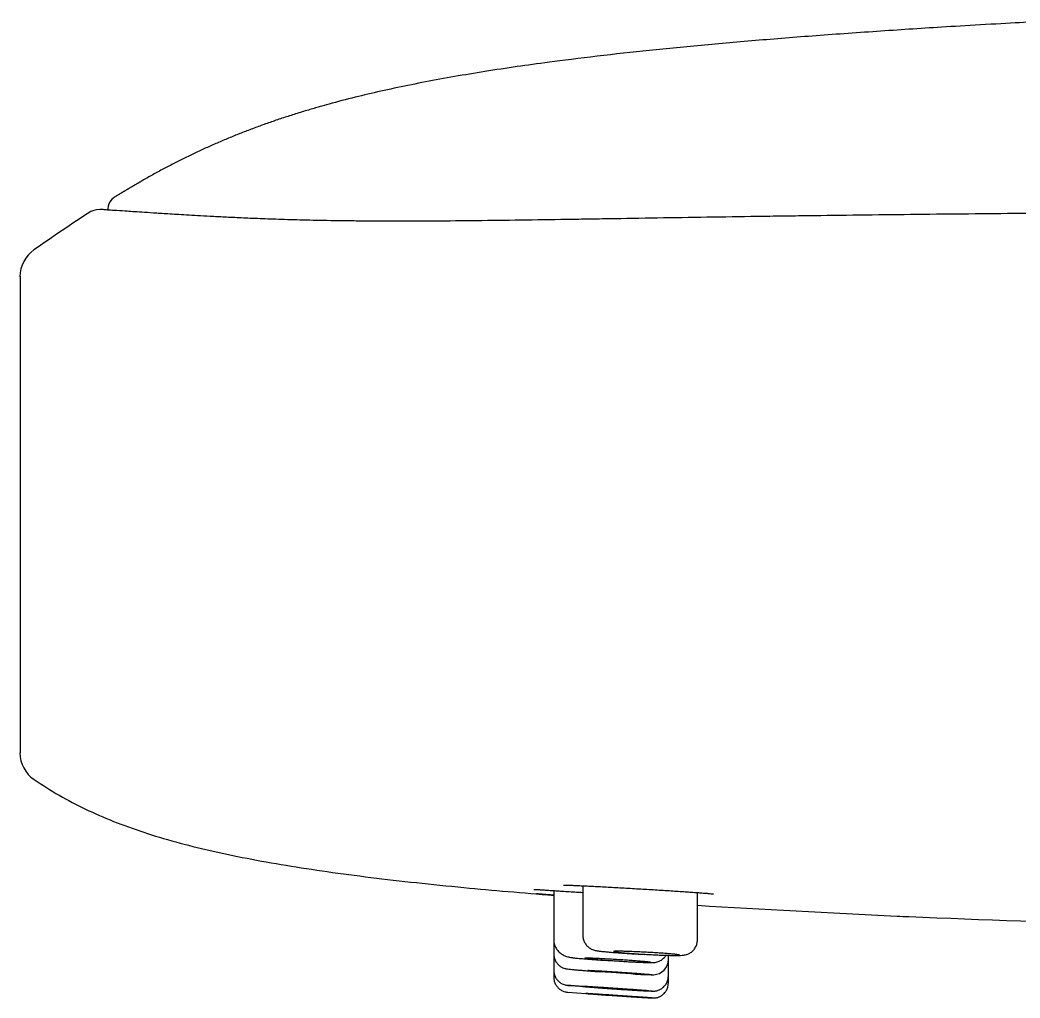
# Model space of a CAD drawing. Header units: millimetres. Extents: x 976 to 9349, y -1578 to 2211.
# Drawn here: x 2920.471 to 2923.785, y 1004.397 to 1007.639 of the extents above; entities that cross this region are included whole.
import ezdxf

# ---------------------------------------------------------------- set-up
doc = ezdxf.new("R2010")
doc.units = ezdxf.units.MM
doc.layers.add('Wbudowane', color=175, linetype='Continuous')

# ---------------------------------------------------------------- blocks, each defined once
blk = doc.blocks.new('Z$W@#21058')
for p, q in [((2.7144, 163.1317), (2.7143, 163.1291)), ((2.4239, 162.9092), (2.4239, 162.5227)), ((2.4239, 162.5227), (2.4239, 161.3286)), ((2.4239, 162.5227), (2.4239, 161.3286)), ((4.1925, 160.8721), (4.1925, 160.7018)), ((4.2888, 160.8881), (4.2888, 160.7236)), ((4.6685, 160.7084), (4.6685, 160.8655)), ((4.1925, 160.7018), (4.1925, 160.6623)), ((4.1925, 160.6623), (4.1925, 160.6079)), ((4.5722, 160.6433), (4.5722, 160.6574)), ((4.5722, 160.5887), (4.5722, 160.6433)), ((4.1925, 160.6079), (4.1925, 160.5851)), ((4.5722, 160.566), (4.5722, 160.5887)), ((4.239, 160.5352), (4.2992, 160.5309))]:
    blk.add_line(p, q)
for centre, radius, start, end in [((2.7646, 163.129), 0.0502, 136.5583, 176.9811), ((2.7648, 163.1289), 0.0504, 136.7393, 176.8754), ((2.7645, 163.1292), 0.05, 121.5422, 137.8881), ((2.695, 163.0357), 0.0946, 88.1629, 112.6906), ((6.0806, 157.8619), 6.2762, 123.04201, 125.11836), ((2.5323, 162.9067), 0.1085, 125.0322, 179.9368), ((2.5323, 162.9067), 0.1085, 179.0471, 179.9368), ((2.5312, 161.3287), 0.1074, 180.0648, 235.5874), ((12.9774, 353.7261), 193.0904, 267.741706, 267.961647), ((4.5221, 160.6434), 0.0501, 271.6674, 359.9791), ((4.5221, 161.3866), 0.7933, 265.1561, 270.103)]:
    blk.add_arc(centre, radius, start, end)
for points, degree, knots in [([(5.902, 163.7579), (5.8319, 163.7543), (4.5948, 163.6877), (3.7134, 163.5963), (3.2532, 163.4681), (2.8241, 163.2227)], 4, [0, 0, 0, 0, 0, 0.055816, 1, 1, 1, 1, 1]), ([(2.698, 163.1303), (2.7021, 163.13), (2.7071, 163.1296), (2.7197, 163.1287), (2.7274, 163.1282), (2.7466, 163.1269), (2.7582, 163.1262), (2.7802, 163.1247), (2.7883, 163.1242), (2.8065, 163.123), (2.8166, 163.1223), (2.8392, 163.1208), (2.8518, 163.12), (2.8803, 163.1181), (2.8962, 163.1171), (2.9322, 163.1149), (2.9524, 163.1137), (2.987, 163.1117), (2.9992, 163.111), (3.0254, 163.1095), (3.0394, 163.1087), (3.0692, 163.1071), (3.085, 163.1063), (3.1105, 163.105), (3.1193, 163.1046), (3.1375, 163.1037), (3.1469, 163.1033), (3.1761, 163.102), (3.1969, 163.1011), (3.2414, 163.0994), (3.2652, 163.0985), (3.3035, 163.0973), (3.3168, 163.0969), (3.3441, 163.0961), (3.3865, 163.095), (3.4331, 163.094), (3.4828, 163.0933), (3.5, 163.093), (3.5352, 163.0927), (3.5533, 163.0925), (3.6088, 163.0921), (3.6477, 163.092), (3.7291, 163.092), (3.7717, 163.0922), (3.8604, 163.0927), (3.9066, 163.0931), (4.0504, 163.0947), (4.1511, 163.0962), (4.2815, 163.0983), (4.3079, 163.0987), (4.3609, 163.0995), (4.3876, 163.1), (4.468, 163.1013), (4.5221, 163.1022), (4.6857, 163.1048), (4.7966, 163.1065), (4.9366, 163.1085), (4.9648, 163.1089), (5.0211, 163.1096), (5.0493, 163.11), (5.1339, 163.1111), (5.1905, 163.1118), (5.3606, 163.1138), (5.4744, 163.115), (5.7027, 163.1172), (5.8172, 163.1182), (6.0467, 163.12), (6.1617, 163.1208), (6.3921, 163.1223), (6.5075, 163.123), (6.7382, 163.1242), (6.8537, 163.1247), (7.2001, 163.1262), (7.4313, 163.1269), (7.8939, 163.1282), (8.1252, 163.1287), (8.588, 163.1296), (8.8195, 163.1299), (9.0509, 163.1303)], 3, [0, 0, 0, 0, 0.0625, 0.0625, 0.125, 0.125, 0.1875, 0.1875, 0.21875, 0.21875, 0.25, 0.25, 0.28125, 0.28125, 0.3125, 0.3125, 0.34375, 0.34375, 0.359375, 0.359375, 0.375, 0.375, 0.390625, 0.390625, 0.398438, 0.398438, 0.40625, 0.40625, 0.421875, 0.421875, 0.4375, 0.4375, 0.445313, 0.445313, 0.453125, 0.46875, 0.46875, 0.476563, 0.476563, 0.484375, 0.484375, 0.5, 0.5, 0.515625, 0.515625, 0.53125, 0.53125, 0.5625, 0.5625, 0.570313, 0.570313, 0.578125, 0.578125, 0.59375, 0.59375, 0.625, 0.625, 0.632813, 0.632813, 0.640625, 0.640625, 0.65625, 0.65625, 0.6875, 0.6875, 0.71875, 0.71875, 0.75, 0.75, 0.78125, 0.78125, 0.8125, 0.8125, 0.875, 0.875, 0.9375, 0.9375, 1, 1, 1, 1]), ([(2.4706, 161.2401), (2.4976, 161.2217), (2.5252, 161.2044), (2.5819, 161.1718), (2.611, 161.1565), (2.7012, 161.1133), (2.7651, 161.0881), (2.9025, 161.0428), (2.9759, 161.0227), (3.133, 160.9866), (3.2166, 160.9705), (3.394, 160.9412), (3.4877, 160.928), (3.6846, 160.9037), (3.7877, 160.8926), (3.991, 160.8731), (4.0904, 160.8646), (4.1925, 160.8565)], 3, [0, 0, 0, 0, 0.072502, 0.072502, 0.145014, 0.145014, 0.290039, 0.290039, 0.435064, 0.435064, 0.580089, 0.580089, 0.725114, 0.725114, 0.870139, 0.870139, 1, 1, 1, 1]), ([(4.1264, 160.8761), (4.1264, 160.8761), (4.1265, 160.8761), (4.128, 160.8761), (4.1332, 160.8758), (4.1418, 160.8754), (4.1534, 160.8746), (4.1679, 160.8737), (4.185, 160.8726), (4.2044, 160.8714), (4.226, 160.8699), (4.2495, 160.8684), (4.2707, 160.867), (4.284, 160.8662), (4.2888, 160.8658)], 3, [0, 0, 0, 0, 0.00179, 0.074477, 0.166589, 0.262576, 0.359779, 0.457438, 0.555033, 0.653019, 0.751057, 0.849114, 0.947163, 1, 1, 1, 1]), ([(4.2248, 160.8901), (4.2248, 160.8901), (4.2251, 160.8901), (4.2274, 160.8902), (4.2334, 160.8902), (4.2428, 160.89), (4.2553, 160.8896), (4.2704, 160.8889), (4.288, 160.8881), (4.308, 160.8872), (4.3299, 160.886), (4.3536, 160.8848), (4.3787, 160.8834), (4.405, 160.8819), (4.4321, 160.8804), (4.4598, 160.8788), (4.4875, 160.8772), (4.5151, 160.8755), (4.5422, 160.8739), (4.5684, 160.8722), (4.5935, 160.8706), (4.6171, 160.8691), (4.6389, 160.8676), (4.6587, 160.8662), (4.6762, 160.8649), (4.6913, 160.8637), (4.7035, 160.8627), (4.7127, 160.8618), (4.7165, 160.8613), (4.7181, 160.8611)], 3, [0, 0, 0, 0, 0.0068272, 0.036763, 0.0726291, 0.1104007, 0.1488475, 0.1875633, 0.2263275, 0.2652941, 0.3042665, 0.3432597, 0.382332, 0.4213993, 0.4604968, 0.4995481, 0.5386839, 0.5777616, 0.6168759, 0.6559731, 0.6949983, 0.7340716, 0.7731027, 0.8120644, 0.8509078, 0.8897535, 0.9282055, 0.9661472, 1, 1, 1, 1]), ([(4.1331, 160.8615), (4.1337, 160.8615), (4.1342, 160.8614), (4.1372, 160.8612), (4.1428, 160.8607), (4.1499, 160.8602), (4.1557, 160.8597), (4.1578, 160.8595), (4.1621, 160.8592), (4.1643, 160.859), (4.1744, 160.8582), (4.183, 160.8575), (4.1925, 160.8568)], 3, [0, 0, 0, 0, 0.0499572, 0.0499572, 0.2530474, 0.4561375, 0.4561375, 0.5576825, 0.5576825, 0.6592276, 0.6592276, 1, 1, 1, 1]), ([(4.1925, 160.8567), (4.1887, 160.857), (4.185, 160.8573), (4.1788, 160.8578), (4.1762, 160.858), (4.1713, 160.8584), (4.1689, 160.8585), (4.1574, 160.8595), (4.1496, 160.8601), (4.1416, 160.8608), (4.1401, 160.8609), (4.1374, 160.8611), (4.1362, 160.8612), (4.135, 160.8613)], 3, [0, 0, 0, 0, 0.145076, 0.145076, 0.25274, 0.25274, 0.360403, 0.360403, 0.791057, 0.791057, 0.898721, 0.898721, 1, 1, 1, 1]), ([(4.7181, 160.8611), (4.7182, 160.8611), (4.7184, 160.8611), (4.7187, 160.8611), (4.719, 160.861), (4.7193, 160.861), (4.7195, 160.8609), (4.7198, 160.8609), (4.72, 160.8609), (4.7202, 160.8608), (4.7203, 160.8608), (4.7205, 160.8608), (4.7206, 160.8608), (4.7207, 160.8607), (4.7208, 160.8607), (4.7208, 160.8607), (4.7209, 160.8607), (4.7209, 160.8607), (4.7209, 160.8607), (4.7209, 160.8607)], 3, [0, 0, 0, 0, 0.0426974, 0.114228, 0.1849173, 0.2545867, 0.3231542, 0.390533, 0.4566314, 0.5213545, 0.584605, 0.6462858, 0.7063021, 0.7645643, 0.8209903, 0.8755086, 0.9280611, 0.9786049, 1, 1, 1, 1]), ([(4.6685, 160.8234), (4.8831, 160.8102), (5.105, 160.7983), (5.3424, 160.7869), (5.3556, 160.7863), (5.3688, 160.7857)], 3, [0, 0, 0, 0, 0.9445588, 0.9445588, 1, 1, 1, 1]), ([(4.2888, 160.7236), (4.2888, 160.7192), (4.2897, 160.7117), (4.2941, 160.6999), (4.3009, 160.6902), (4.3092, 160.6827), (4.3175, 160.678), (4.3249, 160.6752), (4.3324, 160.6733), (4.3398, 160.6721), (4.3512, 160.6707), (4.3647, 160.6694), (4.3798, 160.668), (4.3968, 160.6666), (4.4154, 160.6653), (4.4352, 160.6639), (4.4558, 160.6626), (4.4749, 160.6615), (4.4869, 160.6609), (4.4919, 160.6606)], 3, [0, 0, 0, 0, 0.0416, 0.083571, 0.124928, 0.164295, 0.198541, 0.228641, 0.266089, 0.35301, 0.438153, 0.514008, 0.587501, 0.660342, 0.732595, 0.804679, 0.876656, 0.948588, 1, 1, 1, 1]), ([(4.5949, 160.6571), (4.597, 160.6571), (4.6035, 160.6571), (4.6129, 160.6573), (4.6202, 160.6577), (4.6284, 160.6589), (4.637, 160.6614), (4.6465, 160.6662), (4.6557, 160.6742), (4.6631, 160.6843), (4.6675, 160.6964), (4.6685, 160.704), (4.6685, 160.7084)], 3, [0, 0, 0, 0, 0.07564, 0.251425, 0.422935, 0.500296, 0.568286, 0.646437, 0.735625, 0.825817, 0.91516, 1, 1, 1, 1]), ([(4.1925, 160.7018), (4.1932, 160.6974), (4.1953, 160.6899), (4.2016, 160.6779), (4.2104, 160.668), (4.2207, 160.6601), (4.2307, 160.6552), (4.2394, 160.6524), (4.247, 160.6508), (4.2534, 160.6499), (4.2615, 160.6489), (4.2675, 160.6483), (4.2689, 160.6481)], 3, [0, 0, 0, 0, 0.092787, 0.189185, 0.284279, 0.375944, 0.455593, 0.517907, 0.585538, 0.747202, 0.944539, 1, 1, 1, 1]), ([(4.1925, 160.6623), (4.1925, 160.6578), (4.1935, 160.6503), (4.1979, 160.6385), (4.2048, 160.6288), (4.2134, 160.6211), (4.2219, 160.6164), (4.2293, 160.6139), (4.235, 160.6127), (4.2395, 160.612), (4.2464, 160.6113), (4.2573, 160.6102), (4.2699, 160.6091), (4.2846, 160.6078), (4.3013, 160.6065), (4.3197, 160.6051), (4.3356, 160.6039), (4.3454, 160.6032), (4.3484, 160.603)], 3, [0, 0, 0, 0, 0.049035, 0.097613, 0.145559, 0.192243, 0.233608, 0.263551, 0.291903, 0.348295, 0.456701, 0.544225, 0.628844, 0.71275, 0.796334, 0.879647, 0.963036, 1, 1, 1, 1]), ([(4.2689, 160.6481), (4.2712, 160.6479), (4.2784, 160.6473), (4.2917, 160.6462), (4.3094, 160.6448), (4.3286, 160.6433), (4.3478, 160.642), (4.3606, 160.6411), (4.3665, 160.6407)], 3, [0, 0, 0, 0, 0.096514, 0.284216, 0.470969, 0.657354, 0.84366, 1, 1, 1, 1]), ([(4.3945, 160.6437), (4.4017, 160.6432), (4.4088, 160.6428), (4.4194, 160.6421), (4.423, 160.6419), (4.43, 160.6414), (4.4335, 160.6412), (4.4438, 160.6404), (4.4503, 160.64), (4.4597, 160.6393), (4.4628, 160.6391), (4.4688, 160.6386), (4.4716, 160.6384), (4.4798, 160.6377), (4.4848, 160.6373), (4.4916, 160.6367), (4.4938, 160.6365), (4.4977, 160.6362), (4.5013, 160.6358), (4.5044, 160.6355), (4.5071, 160.6352), (4.5083, 160.635), (4.5113, 160.6346), (4.5127, 160.6344), (4.5137, 160.6341), (4.5138, 160.634), (4.5138, 160.6339), (4.5136, 160.6338), (4.5125, 160.6337), (4.511, 160.6336), (4.5078, 160.6336), (4.5066, 160.6336), (4.5038, 160.6336), (4.5022, 160.6337), (4.4971, 160.6338), (4.4931, 160.6339), (4.4839, 160.6343), (4.4788, 160.6345), (4.4705, 160.6349), (4.4676, 160.635), (4.4616, 160.6353), (4.4585, 160.6355), (4.449, 160.636), (4.4424, 160.6363), (4.4287, 160.6371), (4.4215, 160.6376), (4.4073, 160.6385), (4.4002, 160.6389), (4.3895, 160.6396), (4.3859, 160.6399), (4.3789, 160.6404), (4.372, 160.6408), (4.3653, 160.6413), (4.3588, 160.6418), (4.3555, 160.642), (4.346, 160.6428), (4.3401, 160.6432), (4.3319, 160.6439), (4.3293, 160.6441), (4.3242, 160.6445), (4.3218, 160.6448), (4.315, 160.6454), (4.3111, 160.6457), (4.3061, 160.6462), (4.3046, 160.6464), (4.3019, 160.6467), (4.3007, 160.6469), (4.2976, 160.6473), (4.2963, 160.6475), (4.2953, 160.6478), (4.2951, 160.6478), (4.2951, 160.648), (4.2955, 160.6481), (4.2966, 160.6482), (4.298, 160.6482), (4.2989, 160.6482), (4.3021, 160.6482), (4.3049, 160.6481), (4.3117, 160.648), (4.3158, 160.6478), (4.3249, 160.6474), (4.33, 160.6472), (4.3384, 160.6468), (4.3413, 160.6467), (4.3473, 160.6464), (4.3504, 160.6462), (4.3598, 160.6457), (4.3664, 160.6453), (4.3803, 160.6445), (4.3873, 160.6441), (4.3945, 160.6437)], 3, [0, 0, 0, 0, 0.03125, 0.03125, 0.046875, 0.046875, 0.0625, 0.0625, 0.09375, 0.09375, 0.109375, 0.109375, 0.125, 0.125, 0.15625, 0.15625, 0.171875, 0.171875, 0.1875, 0.203125, 0.203125, 0.21875, 0.21875, 0.25, 0.25, 0.265625, 0.265625, 0.28125, 0.28125, 0.3125, 0.3125, 0.328125, 0.328125, 0.34375, 0.34375, 0.375, 0.375, 0.40625, 0.40625, 0.421875, 0.421875, 0.4375, 0.4375, 0.46875, 0.46875, 0.5, 0.5, 0.53125, 0.53125, 0.546875, 0.546875, 0.5625, 0.578125, 0.578125, 0.59375, 0.59375, 0.625, 0.625, 0.640625, 0.640625, 0.65625, 0.65625, 0.6875, 0.6875, 0.703125, 0.703125, 0.71875, 0.71875, 0.75, 0.75, 0.765625, 0.765625, 0.78125, 0.796875, 0.796875, 0.8125, 0.8125, 0.84375, 0.84375, 0.875, 0.875, 0.90625, 0.90625, 0.921875, 0.921875, 0.9375, 0.9375, 0.96875, 0.96875, 1, 1, 1, 1]), ([(4.5215, 160.6594), (4.5145, 160.6598), (4.5074, 160.6602), (4.4967, 160.6607), (4.4931, 160.6609), (4.486, 160.6614), (4.4824, 160.6616), (4.4718, 160.6622), (4.465, 160.6627), (4.4551, 160.6634), (4.4519, 160.6636), (4.4455, 160.664), (4.4424, 160.6643), (4.4335, 160.6649), (4.428, 160.6654), (4.4203, 160.6661), (4.4179, 160.6663), (4.4133, 160.6667), (4.409, 160.6671), (4.4054, 160.6675), (4.402, 160.6679), (4.4004, 160.6681), (4.3962, 160.6686), (4.3941, 160.669), (4.392, 160.6694), (4.3914, 160.6695), (4.3907, 160.6698), (4.3905, 160.6699), (4.3904, 160.6703), (4.3911, 160.6705), (4.3931, 160.6707), (4.394, 160.6707), (4.3961, 160.6708), (4.3972, 160.6709), (4.4013, 160.671), (4.4046, 160.671), (4.4126, 160.6709), (4.4171, 160.6708), (4.4246, 160.6707), (4.4273, 160.6706), (4.4328, 160.6705), (4.4357, 160.6704), (4.4446, 160.6701), (4.4509, 160.6698), (4.4641, 160.6693), (4.471, 160.669), (4.485, 160.6683), (4.4921, 160.668), (4.5029, 160.6674), (4.5065, 160.6672), (4.5136, 160.6668), (4.5207, 160.6664), (4.5276, 160.666), (4.5344, 160.6656), (4.5379, 160.6653), (4.5478, 160.6647), (4.5541, 160.6642), (4.5631, 160.6636), (4.5659, 160.6633), (4.5715, 160.6629), (4.5742, 160.6627), (4.5818, 160.662), (4.5864, 160.6616), (4.5924, 160.661), (4.5943, 160.6608), (4.5977, 160.6604), (4.5992, 160.6602), (4.6034, 160.6597), (4.6055, 160.6593), (4.6076, 160.6589), (4.6082, 160.6587), (4.6089, 160.6584), (4.6093, 160.6582), (4.609, 160.658), (4.6084, 160.6578), (4.6078, 160.6577), (4.6058, 160.6574), (4.6038, 160.6573), (4.5984, 160.6572), (4.595, 160.6571), (4.5871, 160.6572), (4.5826, 160.6572), (4.575, 160.6574), (4.5723, 160.6575), (4.5668, 160.6576), (4.564, 160.6577), (4.5551, 160.658), (4.5488, 160.6582), (4.5355, 160.6588), (4.5286, 160.6591), (4.5215, 160.6594)], 3, [0, 0, 0, 0, 0.03125, 0.03125, 0.046875, 0.046875, 0.0625, 0.0625, 0.09375, 0.09375, 0.109375, 0.109375, 0.125, 0.125, 0.15625, 0.15625, 0.171875, 0.171875, 0.1875, 0.203125, 0.203125, 0.21875, 0.21875, 0.25, 0.25, 0.265625, 0.265625, 0.28125, 0.28125, 0.3125, 0.3125, 0.328125, 0.328125, 0.34375, 0.34375, 0.375, 0.375, 0.40625, 0.40625, 0.421875, 0.421875, 0.4375, 0.4375, 0.46875, 0.46875, 0.5, 0.5, 0.53125, 0.53125, 0.546875, 0.546875, 0.5625, 0.578125, 0.578125, 0.59375, 0.59375, 0.625, 0.625, 0.640625, 0.640625, 0.65625, 0.65625, 0.6875, 0.6875, 0.703125, 0.703125, 0.71875, 0.71875, 0.75, 0.75, 0.765625, 0.765625, 0.78125, 0.796875, 0.796875, 0.8125, 0.8125, 0.84375, 0.84375, 0.875, 0.875, 0.90625, 0.90625, 0.921875, 0.921875, 0.9375, 0.9375, 0.96875, 0.96875, 1, 1, 1, 1]), ([(4.5132, 160.6335), (4.5153, 160.6335), (4.5194, 160.6335), (4.524, 160.6336), (4.5311, 160.6344), (4.5398, 160.6367), (4.5497, 160.6415), (4.5585, 160.6489), (4.5631, 160.6549), (4.5648, 160.6576)], 3, [0, 0, 0, 0, 0.184124, 0.390771, 0.494544, 0.597512, 0.73452, 0.885272, 1, 1, 1, 1]), ([(4.1925, 160.6079), (4.1925, 160.6035), (4.1935, 160.596), (4.1978, 160.5842), (4.2047, 160.5745), (4.2134, 160.5667), (4.2222, 160.5619), (4.2298, 160.5594), (4.2352, 160.5584), (4.2374, 160.5581), (4.2391, 160.5579), (4.2399, 160.5578)], 3, [0, 0, 0, 0, 0.132664, 0.265209, 0.396095, 0.524246, 0.642226, 0.724627, 0.789316, 0.901398, 1, 1, 1, 1]), ([(4.4551, 160.5961), (4.445, 160.5966), (4.4345, 160.5973), (4.4209, 160.5982), (4.4182, 160.5984), (4.4127, 160.5987), (4.41, 160.5989), (4.4019, 160.5995), (4.3966, 160.5999), (4.386, 160.6006), (4.3807, 160.601), (4.3705, 160.6017), (4.3656, 160.6021), (4.3585, 160.6026), (4.3562, 160.6028), (4.3517, 160.6032), (4.3495, 160.6033), (4.343, 160.6038), (4.3349, 160.6045), (4.328, 160.6051), (4.3217, 160.6056), (4.3189, 160.6059), (4.3141, 160.6063), (4.312, 160.6065), (4.3095, 160.6068), (4.3087, 160.6069), (4.3074, 160.6071), (4.3069, 160.6071), (4.3055, 160.6073), (4.305, 160.6074), (4.3048, 160.6076), (4.3051, 160.6076), (4.3065, 160.6077), (4.3076, 160.6077), (4.3099, 160.6076), (4.3107, 160.6076), (4.3126, 160.6075), (4.3137, 160.6075), (4.3194, 160.6072), (4.3253, 160.6069), (4.3344, 160.6065), (4.3363, 160.6063), (4.3402, 160.6061), (4.3422, 160.606), (4.3484, 160.6057), (4.3528, 160.6054), (4.3621, 160.6048), (4.367, 160.6045), (4.377, 160.6039), (4.3822, 160.6036), (4.39, 160.6031), (4.3927, 160.6029), (4.3981, 160.6026), (4.4008, 160.6024), (4.4089, 160.6019), (4.4143, 160.6015), (4.4251, 160.6008), (4.4305, 160.6004), (4.4412, 160.5997), (4.4516, 160.599), (4.4615, 160.5983), (4.4687, 160.5977), (4.4711, 160.5976), (4.4757, 160.5972), (4.4779, 160.597), (4.4844, 160.5966), (4.4884, 160.5962), (4.496, 160.5956), (4.4996, 160.5954), (4.506, 160.5948), (4.5088, 160.5946), (4.5138, 160.5941), (4.5159, 160.5939), (4.5177, 160.5938)], 3, [0, 0, 0, 0, 0.0625, 0.0625, 0.078125, 0.078125, 0.09375, 0.09375, 0.125, 0.125, 0.15625, 0.15625, 0.1875, 0.1875, 0.203125, 0.203125, 0.21875, 0.21875, 0.25, 0.28125, 0.28125, 0.3125, 0.3125, 0.34375, 0.34375, 0.359375, 0.359375, 0.375, 0.375, 0.40625, 0.40625, 0.4375, 0.4375, 0.46875, 0.46875, 0.484375, 0.484375, 0.5, 0.5, 0.5625, 0.5625, 0.578125, 0.578125, 0.59375, 0.59375, 0.625, 0.625, 0.65625, 0.65625, 0.6875, 0.6875, 0.703125, 0.703125, 0.71875, 0.71875, 0.75, 0.75, 0.78125, 0.78125, 0.8125, 0.84375, 0.84375, 0.859375, 0.859375, 0.875, 0.875, 0.90625, 0.90625, 0.9375, 0.9375, 0.96875, 0.96875, 1, 1, 1, 1]), ([(4.1925, 160.5851), (4.1924, 160.5811), (4.1933, 160.5742), (4.197, 160.563), (4.2033, 160.5534), (4.2113, 160.5454), (4.2206, 160.5398), (4.2284, 160.5369), (4.2349, 160.5356), (4.2375, 160.5353), (4.2384, 160.5352), (4.239, 160.5352)], 3, [0, 0, 0, 0, 0.127868, 0.264887, 0.400357, 0.533717, 0.66322, 0.774093, 0.834495, 0.890243, 1, 1, 1, 1]), ([(4.5174, 160.5387), (4.5187, 160.5387), (4.5207, 160.5386), (4.5239, 160.5386), (4.5307, 160.5392), (4.5395, 160.5414), (4.5496, 160.5463), (4.5592, 160.5543), (4.5667, 160.5645), (4.5712, 160.5766), (4.5722, 160.5842), (4.5722, 160.5887)], 3, [0, 0, 0, 0, 0.146443, 0.227334, 0.291703, 0.385302, 0.498632, 0.626915, 0.753308, 0.878162, 1, 1, 1, 1]), ([(4.3942, 160.5482), (4.3851, 160.5488), (4.3666, 160.5501), (4.3395, 160.5519), (4.3138, 160.5536), (4.2908, 160.5551), (4.2709, 160.5564), (4.2554, 160.5573), (4.2444, 160.5579), (4.2388, 160.5581), (4.2384, 160.5579), (4.2436, 160.5574), (4.2539, 160.5564), (4.2691, 160.5552), (4.2884, 160.5537), (4.3112, 160.5519), (4.3366, 160.5501), (4.3636, 160.5481), (4.3912, 160.5462), (4.4183, 160.5444), (4.444, 160.5427), (4.467, 160.5413), (4.4869, 160.5401), (4.5024, 160.5393), (4.5134, 160.5388), (4.519, 160.5386), (4.5194, 160.5388), (4.5143, 160.5394), (4.504, 160.5403), (4.4888, 160.5415), (4.4696, 160.5429), (4.4467, 160.5445), (4.4213, 160.5463), (4.4033, 160.5476), (4.3942, 160.5482)], 3, [0, 0, 0, 0, 0.031316, 0.06264, 0.093854, 0.125075, 0.156307, 0.187547, 0.218794, 0.250075, 0.281285, 0.312559, 0.343744, 0.375001, 0.406279, 0.437616, 0.46886, 0.500142, 0.53137, 0.562614, 0.593828, 0.625049, 0.656253, 0.687471, 0.718671, 0.749909, 0.781119, 0.812392, 0.843625, 0.874925, 0.906136, 0.937405, 0.968688, 1, 1, 1, 1]), ([(4.3885, 160.5483), (4.3957, 160.5478), (4.4028, 160.5473), (4.4134, 160.5466), (4.417, 160.5464), (4.424, 160.5459), (4.4275, 160.5456), (4.4377, 160.5449), (4.4442, 160.5445), (4.4536, 160.5438), (4.4567, 160.5436), (4.4626, 160.5432), (4.4654, 160.543), (4.4736, 160.5424), (4.4785, 160.542), (4.4852, 160.5415), (4.4874, 160.5413), (4.4912, 160.541), (4.4948, 160.5407), (4.4978, 160.5405), (4.5004, 160.5403), (4.5016, 160.5402), (4.5045, 160.5399), (4.5058, 160.5397), (4.5067, 160.5396), (4.5068, 160.5396), (4.5067, 160.5395), (4.5065, 160.5395), (4.5052, 160.5395), (4.5037, 160.5395), (4.5004, 160.5397), (4.4992, 160.5397), (4.4963, 160.5398), (4.4947, 160.5399), (4.4895, 160.5402), (4.4855, 160.5404), (4.4761, 160.5409), (4.471, 160.5412), (4.4626, 160.5418), (4.4597, 160.5419), (4.4537, 160.5423), (4.4505, 160.5425), (4.441, 160.5431), (4.4343, 160.5435), (4.4206, 160.5444), (4.4135, 160.5449), (4.3993, 160.5459), (4.3921, 160.5464), (4.3815, 160.5471), (4.3779, 160.5474), (4.3709, 160.5479), (4.364, 160.5483), (4.3573, 160.5488), (4.3508, 160.5493), (4.3476, 160.5495), (4.3381, 160.5502), (4.3323, 160.5507), (4.3241, 160.5513), (4.3215, 160.5515), (4.3165, 160.5519), (4.3141, 160.5521), (4.3074, 160.5526), (4.3035, 160.5529), (4.2986, 160.5534), (4.2971, 160.5535), (4.2945, 160.5537), (4.2933, 160.5538), (4.2904, 160.5541), (4.2891, 160.5543), (4.2882, 160.5544), (4.288, 160.5544), (4.2882, 160.5545), (4.2886, 160.5545), (4.2898, 160.5545), (4.2913, 160.5544), (4.2922, 160.5544), (4.2955, 160.5542), (4.2983, 160.5541), (4.3053, 160.5537), (4.3094, 160.5534), (4.3187, 160.5529), (4.3238, 160.5525), (4.3322, 160.552), (4.3352, 160.5518), (4.3412, 160.5514), (4.3443, 160.5512), (4.3538, 160.5506), (4.3604, 160.5502), (4.3743, 160.5493), (4.3813, 160.5488), (4.3885, 160.5483)], 3, [0, 0, 0, 0, 0.03125, 0.03125, 0.046875, 0.046875, 0.0625, 0.0625, 0.09375, 0.09375, 0.109375, 0.109375, 0.125, 0.125, 0.15625, 0.15625, 0.171875, 0.171875, 0.1875, 0.203125, 0.203125, 0.21875, 0.21875, 0.25, 0.25, 0.265625, 0.265625, 0.28125, 0.28125, 0.3125, 0.3125, 0.328125, 0.328125, 0.34375, 0.34375, 0.375, 0.375, 0.40625, 0.40625, 0.421875, 0.421875, 0.4375, 0.4375, 0.46875, 0.46875, 0.5, 0.5, 0.53125, 0.53125, 0.546875, 0.546875, 0.5625, 0.578125, 0.578125, 0.59375, 0.59375, 0.625, 0.625, 0.640625, 0.640625, 0.65625, 0.65625, 0.6875, 0.6875, 0.703125, 0.703125, 0.71875, 0.71875, 0.75, 0.75, 0.765625, 0.765625, 0.78125, 0.796875, 0.796875, 0.8125, 0.8125, 0.84375, 0.84375, 0.875, 0.875, 0.90625, 0.90625, 0.921875, 0.921875, 0.9375, 0.9375, 0.96875, 0.96875, 1, 1, 1, 1]), ([(4.5188, 160.5161), (4.5191, 160.516), (4.5198, 160.516), (4.5206, 160.516), (4.5254, 160.516), (4.533, 160.5168), (4.542, 160.5197), (4.5521, 160.5252), (4.5607, 160.5334), (4.5674, 160.5432), (4.5713, 160.5547), (4.5722, 160.5618), (4.5722, 160.566)], 3, [0, 0, 0, 0, 0.046544, 0.13812, 0.183791, 0.260291, 0.3736, 0.49345, 0.623413, 0.751287, 0.877728, 1, 1, 1, 1]), ([(4.5179, 160.5161), (4.5178, 160.5161), (4.5169, 160.5161), (4.5147, 160.5162), (4.5138, 160.5163), (4.5116, 160.5164), (4.5103, 160.5165), (4.506, 160.5167), (4.5026, 160.5169), (4.4965, 160.5173), (4.4943, 160.5174), (4.4896, 160.5177), (4.4872, 160.5179), (4.4795, 160.5184), (4.4739, 160.5187), (4.4649, 160.5193), (4.4618, 160.5195), (4.4554, 160.5199), (4.4489, 160.5203), (4.4422, 160.5208), (4.4353, 160.5212), (4.4318, 160.5215), (4.4212, 160.5222), (4.4141, 160.5227), (4.4034, 160.5234), (4.3998, 160.5236), (4.3927, 160.5241), (4.3891, 160.5244), (4.3787, 160.5251), (4.3719, 160.5255), (4.362, 160.5262), (4.3588, 160.5265), (4.3525, 160.5269), (4.3494, 160.5271), (4.3407, 160.5278), (4.3352, 160.5281), (4.3251, 160.5289), (4.3207, 160.5292), (4.3149, 160.5296), (4.3131, 160.5298), (4.3098, 160.53), (4.3083, 160.5301), (4.3043, 160.5304), (4.3023, 160.5306), (4.2997, 160.5308), (4.2991, 160.5309), (4.2993, 160.5309), (4.3001, 160.5308), (4.3024, 160.5307), (4.3033, 160.5306), (4.3055, 160.5305), (4.308, 160.5304), (4.3111, 160.5301), (4.3146, 160.5299), (4.3165, 160.5298), (4.3226, 160.5294), (4.3272, 160.5291), (4.3349, 160.5286), (4.3376, 160.5284), (4.3432, 160.528), (4.3461, 160.5278), (4.3551, 160.5272), (4.3615, 160.5268), (4.3714, 160.5261), (4.3749, 160.5259), (4.3818, 160.5254), (4.3852, 160.5252), (4.3957, 160.5245), (4.4028, 160.524), (4.4172, 160.523), (4.4244, 160.5226), (4.4348, 160.5219), (4.4382, 160.5216), (4.4451, 160.5212), (4.4485, 160.5209), (4.4583, 160.5203), (4.4646, 160.5199), (4.4763, 160.5191), (4.4819, 160.5187), (4.4919, 160.518), (4.4963, 160.5177), (4.5022, 160.5173), (4.504, 160.5172), (4.5073, 160.5169), (4.5088, 160.5168), (4.5127, 160.5166), (4.5147, 160.5164), (4.5174, 160.5162), (4.518, 160.5161), (4.5179, 160.5161)], 3, [0, 0, 0, 0, 0.03125, 0.03125, 0.046875, 0.046875, 0.0625, 0.0625, 0.09375, 0.09375, 0.109375, 0.109375, 0.125, 0.125, 0.15625, 0.15625, 0.171875, 0.171875, 0.1875, 0.203125, 0.203125, 0.21875, 0.21875, 0.25, 0.25, 0.265625, 0.265625, 0.28125, 0.28125, 0.3125, 0.3125, 0.328125, 0.328125, 0.34375, 0.34375, 0.375, 0.375, 0.40625, 0.40625, 0.421875, 0.421875, 0.4375, 0.4375, 0.46875, 0.46875, 0.5, 0.5, 0.53125, 0.53125, 0.546875, 0.546875, 0.5625, 0.578125, 0.578125, 0.59375, 0.59375, 0.625, 0.625, 0.640625, 0.640625, 0.65625, 0.65625, 0.6875, 0.6875, 0.703125, 0.703125, 0.71875, 0.71875, 0.75, 0.75, 0.78125, 0.78125, 0.796875, 0.796875, 0.8125, 0.8125, 0.84375, 0.84375, 0.875, 0.875, 0.90625, 0.90625, 0.921875, 0.921875, 0.9375, 0.9375, 0.96875, 0.96875, 1, 1, 1, 1]), ([(4.3424, 160.5275), (4.3453, 160.5273), (4.3571, 160.5265), (4.3693, 160.5256), (4.3785, 160.525)], 3, [0, 0, 0, 0, 0.24845, 1, 1, 1, 1])]:
    blk.add_open_spline(points, degree=degree, knots=knots)
for points, degree in [([(2.7383, 163.1718), (2.7599, 163.1851), (2.7813, 163.1979), (2.8027, 163.2105), (2.8241, 163.2227)], 4), ([(4.3769, 160.5258), (4.3756, 160.5259), (4.3742, 160.526), (4.3728, 160.5261)], 3), ([(4.386, 160.5252), (4.3845, 160.5253), (4.3831, 160.5254), (4.3817, 160.5255)], 3)]:
    blk.add_open_spline(points, degree=degree)

msp = doc.modelspace()

# ---------------------------------------------------------------- block references
at = {"layer": 'Wbudowane'}
msp.add_blockref('Z$W@#21058', (2918.0473, 843.881), dxfattribs=at)

doc.saveas('drawing.dxf')
